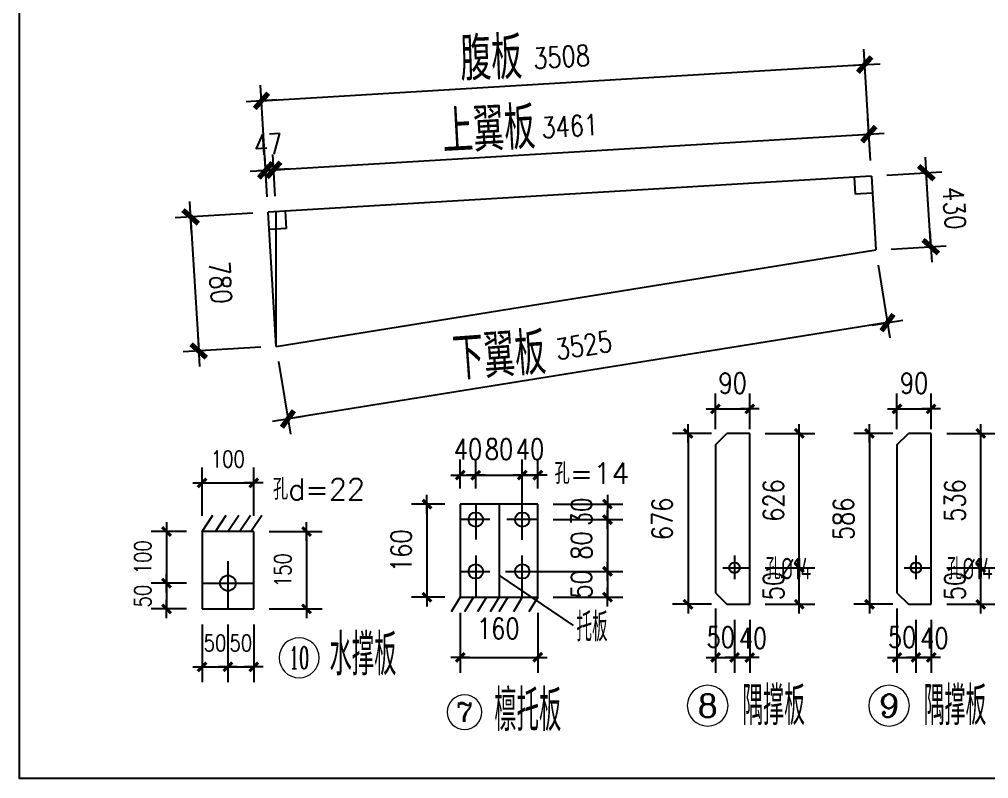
# Model space of a CAD drawing. Header units: millimetres. Extents: x 1471994 to 4527627, y -5186613 to -1927582.
# Drawn here: x 1510771 to 1516397, y -1985269 to -1980862 of the extents above; entities that cross this region are included whole.
import ezdxf
from ezdxf.enums import TextEntityAlignment as Align

# ---------------------------------------------------------------- set-up
doc = ezdxf.new("R2010")
doc.units = ezdxf.units.MM
doc.header["$LTSCALE"] = 1000
doc.header["$PDMODE"] = 34
doc.linetypes.add('CENTER', pattern=[50.8, 31.75, -6.35, 6.35, -6.35])
doc.layers.add('轴线层', color=1, linetype='CENTER', lineweight=15)
doc.layers.add('钢架', color=7, linetype='Continuous', lineweight=25)
doc.styles.add('COMPLEX', font='COMPLEX')
doc.styles.add('DIM_FONT', font='simplex.shx', dxfattribs={"width": 0.8, "bigfont": 'hztxt.shx'})
doc.styles.add('hz', font='gbenor.shx', dxfattribs={"width": 0.75, "height": 100, "bigfont": 'gbcbig.shx'})
doc.styles.get("Standard").update_dxf_attribs({"font": 'txt', "bigfont": 'gbcbig.shx'})
doc.styles.add('TSSD_Label', font='Tssdeng.shx', dxfattribs={"width": 0.7, "bigfont": 'hztxt.shx'})
doc.dimstyles.new('WGH(1)', dxfattribs={"dimscale": 1.2, "dimtxt": 100, "dimasz": 0.5, "dimexe": 75, "dimexo": 75, "dimgap": 75, "dimtad": 1, "dimdec": 0, "dimzin": 0, "dimdsep": 46, "dimtxsty": 'DIM_FONT', "dimblk1": '_DIMX', "dimblk2": '_DIMX', "dimsah": 1, "dimcen": 0.09, "dimclrd": 3, "dimclre": 3, "dimclrt": 7, "dimadec": 0, "dimazin": 0, "dimtfac": 1, "dimtdec": 0, "dimtix": 1, "dimtmove": 2, "dimatfit": 3, "dimldrblk": '_DIMX', "dimfxl": 1, "dimtolj": 1, "dimtzin": 0, "dimarcsym": 0})
doc.dimstyles.new('WGH(2)', dxfattribs={"dimscale": 1.2, "dimtxt": 100, "dimasz": 0.5, "dimexe": 75, "dimexo": 75, "dimgap": 75, "dimtad": 1, "dimdec": 0, "dimlfac": 0.5, "dimzin": 0, "dimdsep": 46, "dimtxsty": 'DIM_FONT', "dimblk1": '_DIMX', "dimblk2": '_DIMX', "dimsah": 1, "dimcen": 0.09, "dimclrd": 3, "dimclre": 3, "dimclrt": 7, "dimadec": 0, "dimazin": 0, "dimtfac": 1, "dimtdec": 0, "dimtix": 1, "dimtmove": 2, "dimatfit": 3, "dimldrblk": '_DIMX', "dimfxl": 1, "dimtolj": 1, "dimtzin": 0, "dimarcsym": 0})
doc.dimstyles.new('WGH(3)', dxfattribs={"dimscale": 1.2, "dimtxt": 100, "dimasz": 0.3, "dimexe": 75, "dimexo": 75, "dimgap": 75, "dimtad": 1, "dimdec": 0, "dimlfac": 0.333333, "dimzin": 0, "dimdsep": 46, "dimtxsty": 'DIM_FONT', "dimblk1": '_DIMX', "dimblk2": '_DIMX', "dimsah": 1, "dimcen": 0.09, "dimclrd": 3, "dimclre": 3, "dimclrt": 7, "dimazin": 0, "dimtfac": 1, "dimtdec": 0, "dimtix": 1, "dimtmove": 2, "dimatfit": 3, "dimldrblk": '_DIMX', "dimfxl": 1, "dimtolj": 1, "dimtzin": 0, "dimarcsym": 0})

# ---------------------------------------------------------------- blocks, each defined once
blk = doc.blocks.new('_DIMX')
blk.add_line((-150, 0), (150, 0))
at = {"const_width": 50}
blk.add_lwpolyline([(-70, -70), (70, 70)], dxfattribs=at)
blk = doc.blocks.new('*D946')
at = {"color": 3, "lineweight": -2}
for p, q in [((1512125.3, -1981987), (1511675.4, -1982014)), ((1511765.2, -1982009.2), (1511811.9, -1982786.5)), ((1512172, -1982765.5), (1511722.1, -1982792.5))]:
    blk.add_line(p, q, dxfattribs=at)
at = {"layer": 'Defpoints', "color": 0}
for p in [(1512215.2, -1981981.6), (1511811.9, -1982787.1), (1512261.9, -1982760.1)]:
    blk.add_point(p, dxfattribs=at)
at = {"color": 3, "lineweight": -2, "xscale": 0.6, "yscale": 0.6, "zscale": 0.6}
for p, rotation in [((1511765.2, -1982008.6), 93.43363036247884), ((1511811.9, -1982787.1), 273.4336303624788)]:
    blk.add_blockref('_DIMX', p, dxfattribs=dict(at, rotation=rotation))
at = {"color": 7, "insert": (1511938.3, -1982388.9), "char_height": 120, "attachment_point": 5, "rotation": 273.4336, "style": 'DIM_FONT'}
blk.add_mtext('\\A1;780', dxfattribs=at)
blk = doc.blocks.new('*D947')
at = {"color": 3, "lineweight": -2}
for p, q in [((1515806.3, -1981766.1), (1516125.3, -1981747)), ((1516061.2, -1982181), (1516035.5, -1981753)), ((1515832.1, -1982195.3), (1516151.1, -1982176.2))]:
    blk.add_line(p, q, dxfattribs=at)
at = {"layer": 'Defpoints', "color": 0}
for p in [(1515716.5, -1981771.5), (1516035.5, -1981752.4), (1515742.3, -1982200.7)]:
    blk.add_point(p, dxfattribs=at)
at = {"color": 3, "lineweight": -2, "xscale": 0.6, "yscale": 0.6, "zscale": 0.6}
for p, rotation in [((1516035.5, -1981752.4), 93.43363036240903), ((1516061.2, -1982181.6), 273.433630362409)]:
    blk.add_blockref('_DIMX', p, dxfattribs=dict(at, rotation=rotation))
at = {"color": 7, "insert": (1516198.1, -1981958), "char_height": 120, "attachment_point": 5, "rotation": 273.4336, "style": 'DIM_FONT'}
blk.add_mtext('\\A1;430', dxfattribs=at)
blk = doc.blocks.new('*D948')
at = {"color": 3, "lineweight": -2}
for p, q in [((1515756.5, -1982289.6), (1515824.3, -1982711.3)), ((1515809.4, -1982622.5), (1512330.2, -1983181.7)), ((1512276.1, -1982848.9), (1512343.9, -1983270.7))]:
    blk.add_line(p, q, dxfattribs=at)
at = {"layer": 'Defpoints', "color": 0}
for p in [(1515742.3, -1982200.7), (1512261.9, -1982760.1), (1512329.6, -1983181.8)]:
    blk.add_point(p, dxfattribs=at)
at = {"color": 3, "lineweight": -2, "xscale": 0.6, "yscale": 0.6, "zscale": 0.6}
for p, rotation in [((1515810, -1982622.4), 9.130886818461565), ((1512329.6, -1983181.8), 189.1308868184615)]:
    blk.add_blockref('_DIMX', p, dxfattribs=dict(at, rotation=rotation))
at = {"color": 7, "insert": (1514046, -1982754), "char_height": 120, "attachment_point": 5, "rotation": 9.1309, "style": 'DIM_FONT'}
blk.add_mtext('\\A1;3525', dxfattribs=at)
blk = doc.blocks.new('*D949')
at = {"color": 3, "lineweight": -2}
for p, q in [((1515711.1, -1981681.7), (1515672.3, -1981035.1)), ((1512177, -1981334.9), (1515677.1, -1981124.9)), ((1512209.8, -1981891.8), (1512171, -1981245.1))]:
    blk.add_line(p, q, dxfattribs=at)
at = {"layer": 'Defpoints', "color": 0}
for p in [(1515677.7, -1981124.9), (1515716.5, -1981771.5), (1512215.2, -1981981.6)]:
    blk.add_point(p, dxfattribs=at)
at = {"color": 3, "lineweight": -2, "xscale": 0.6, "yscale": 0.6, "zscale": 0.6}
for p, rotation in [((1515677.7, -1981124.9), 3.433630362443765), ((1512176.4, -1981335), 183.4336303624437)]:
    blk.add_blockref('_DIMX', p, dxfattribs=dict(at, rotation=rotation))
at = {"color": 7, "insert": (1513918, -1981080.2), "char_height": 120, "attachment_point": 5, "rotation": 3.4336, "style": 'DIM_FONT'}
blk.add_mtext('\\A1;3508', dxfattribs=at)
blk = doc.blocks.new('*D950')
at = {"color": 3, "lineweight": -2}
for p, q in [((1512209.8, -1981891.8), (1512195.2, -1981648.6)), ((1512256.5, -1981889), (1512241.9, -1981645.8)), ((1512200, -1981738.5), (1512199.4, -1981738.6)), ((1512200.6, -1981738.5), (1512247.3, -1981735.7)), ((1512247.9, -1981735.6), (1512248.5, -1981735.6))]:
    blk.add_line(p, q, dxfattribs=at)
at = {"layer": 'Defpoints', "color": 0}
for p in [(1512247.3, -1981735.7), (1512215.2, -1981981.6), (1512261.9, -1981978.8)]:
    blk.add_point(p, dxfattribs=at)
at = {"color": 3, "lineweight": -2, "xscale": 0.6, "yscale": 0.6, "zscale": 0.6}
for p, rotation in [((1512200.6, -1981738.5), 3.433630362791993), ((1512247.3, -1981735.7), 183.433630362792)]:
    blk.add_blockref('_DIMX', p, dxfattribs=dict(at, rotation=rotation))
at = {"color": 7, "insert": (1512214.9, -1981587.4), "char_height": 120, "attachment_point": 5, "rotation": 3.4336, "style": 'DIM_FONT'}
blk.add_mtext('\\A1;47', dxfattribs=at)
blk = doc.blocks.new('*D951')
at = {"color": 3, "lineweight": -2}
for p, q in [((1515711.1, -1981681.7), (1515696.5, -1981438.6)), ((1512247.9, -1981735.6), (1515701.3, -1981528.4)), ((1512256.5, -1981889), (1512241.9, -1981645.8))]:
    blk.add_line(p, q, dxfattribs=at)
at = {"layer": 'Defpoints', "color": 0}
for p in [(1515701.9, -1981528.4), (1515716.5, -1981771.5), (1512261.9, -1981978.8)]:
    blk.add_point(p, dxfattribs=at)
at = {"color": 3, "lineweight": -2, "xscale": 0.6, "yscale": 0.6, "zscale": 0.6}
for p, rotation in [((1515701.9, -1981528.4), 3.43363036299563), ((1512247.3, -1981735.7), 183.4336303629956)]:
    blk.add_blockref('_DIMX', p, dxfattribs=dict(at, rotation=rotation))
at = {"color": 7, "insert": (1513965.6, -1981482.3), "char_height": 120, "attachment_point": 5, "rotation": 3.4336, "style": 'DIM_FONT'}
blk.add_mtext('\\A1;3461', dxfattribs=at)
blk = doc.blocks.new('轴线标号')
at = {"lineweight": 13}
blk.add_circle((0, 0), 0.5, dxfattribs=at)
at = {"layer": '钢架', "lineweight": 13, "style": 'COMPLEX', "width": 1.041667}
blk.add_attdef('A', text='', height=0.56, dxfattribs=at).set_placement((-0.25, -0.28), (0.25, -0.28), align=Align.FIT)
blk = doc.blocks.new('*D952')
at = {"color": 3, "lineweight": -2}
for p, q in [((1515841.2, -1983265), (1515615.4, -1983265)), ((1515705.4, -1983265.3), (1515705.4, -1984257)), ((1515841.2, -1984257.3), (1515615.4, -1984257.3))]:
    blk.add_line(p, q, dxfattribs=at)
at = {"layer": 'Defpoints', "color": 0}
for p in [(1515931.2, -1983265), (1515705.4, -1984257.3), (1515931.2, -1984257.3)]:
    blk.add_point(p, dxfattribs=at)
at = {"color": 3, "lineweight": -2, "xscale": 0.36, "yscale": 0.36, "zscale": 0.36}
for p, rotation in [((1515705.4, -1983265), 90), ((1515705.4, -1984257.3), 270)]:
    blk.add_blockref('_DIMX', p, dxfattribs=dict(at, rotation=rotation))
at = {"color": 7, "insert": (1515555.4, -1983761.1), "char_height": 120, "attachment_point": 5, "rotation": 90, "style": 'DIM_FONT'}
blk.add_mtext('\\A1;586', dxfattribs=at)
blk = doc.blocks.new('*D955')
at = {"color": 3, "lineweight": -2}
for p, q in [((1515864.9, -1983241.3), (1515864.9, -1983033.1)), ((1516063.8, -1983241.3), (1516063.8, -1983033.1)), ((1515864.5, -1983123.1), (1515864.1, -1983123.1)), ((1515864.9, -1983123.1), (1516063.8, -1983123.1)), ((1516064.1, -1983123.1), (1516064.5, -1983123.1))]:
    blk.add_line(p, q, dxfattribs=at)
at = {"layer": 'Defpoints', "color": 0}
for p in [(1516063.8, -1983123.1), (1515864.9, -1983331.3), (1516063.8, -1983331.3)]:
    blk.add_point(p, dxfattribs=at)
at = {"color": 3, "lineweight": -2, "xscale": 0.36, "yscale": 0.36, "zscale": 0.36}
blk.add_blockref('_DIMX', (1515864.9, -1983123.1), dxfattribs=at)
at = {"color": 3, "lineweight": -2, "xscale": 0.36, "yscale": 0.36, "zscale": 0.36, "rotation": 180}
blk.add_blockref('_DIMX', (1516063.8, -1983123.1), dxfattribs=at)
at = {"color": 7, "insert": (1515964.3, -1982973.1), "char_height": 120, "attachment_point": 5, "style": 'DIM_FONT'}
blk.add_mtext('\\A1;90', dxfattribs=at)
blk = doc.blocks.new('*D956')
at = {"color": 3, "lineweight": -2}
for p, q in [((1515864.9, -1984281), (1515864.9, -1984655.8)), ((1515975.4, -1984347.3), (1515975.4, -1984655.8)), ((1515864.5, -1984565.8), (1515864.1, -1984565.8)), ((1515864.9, -1984565.8), (1515975.4, -1984565.8)), ((1515975.7, -1984565.8), (1515976.1, -1984565.8))]:
    blk.add_line(p, q, dxfattribs=at)
at = {"layer": 'Defpoints', "color": 0}
for p in [(1515864.9, -1984191), (1515975.4, -1984257.3), (1515975.4, -1984565.8)]:
    blk.add_point(p, dxfattribs=at)
at = {"color": 3, "lineweight": -2, "xscale": 0.36, "yscale": 0.36, "zscale": 0.36}
blk.add_blockref('_DIMX', (1515864.9, -1984565.8), dxfattribs=at)
at = {"color": 3, "lineweight": -2, "xscale": 0.36, "yscale": 0.36, "zscale": 0.36, "rotation": 180}
blk.add_blockref('_DIMX', (1515975.4, -1984565.8), dxfattribs=at)
at = {"color": 7, "insert": (1515894.9, -1984448.7), "char_height": 120, "attachment_point": 5, "style": 'DIM_FONT'}
blk.add_mtext('\\A1;50', dxfattribs=at)
blk = doc.blocks.new('*D953')
at = {"color": 3, "lineweight": -2}
for p, q in [((1515975.4, -1984347.3), (1515975.4, -1984655.8)), ((1516063.8, -1984347.3), (1516063.8, -1984655.8)), ((1515975, -1984565.8), (1515974.6, -1984565.8)), ((1515975.4, -1984565.8), (1516063.8, -1984565.8)), ((1516064.1, -1984565.8), (1516064.5, -1984565.8))]:
    blk.add_line(p, q, dxfattribs=at)
at = {"layer": 'Defpoints', "color": 0}
for p in [(1515975.4, -1984257.3), (1516063.8, -1984257.3), (1516063.8, -1984565.8)]:
    blk.add_point(p, dxfattribs=at)
at = {"color": 3, "lineweight": -2, "xscale": 0.36, "yscale": 0.36, "zscale": 0.36}
blk.add_blockref('_DIMX', (1515975.4, -1984565.8), dxfattribs=at)
at = {"color": 3, "lineweight": -2, "xscale": 0.36, "yscale": 0.36, "zscale": 0.36, "rotation": 180}
blk.add_blockref('_DIMX', (1516063.8, -1984565.8), dxfattribs=at)
at = {"color": 7, "insert": (1516082.2, -1984453.4), "char_height": 120, "attachment_point": 5, "style": 'DIM_FONT'}
blk.add_mtext('\\A1;40', dxfattribs=at)
blk = doc.blocks.new('*D957')
at = {"color": 3, "lineweight": -2}
for p, q in [((1516153.8, -1984045.1), (1516441.4, -1984045.1)), ((1516351.4, -1984044.8), (1516351.4, -1984044.4)), ((1516351.4, -1984257.3), (1516351.4, -1984045.1)), ((1516153.8, -1984257.3), (1516441.4, -1984257.3)), ((1516351.4, -1984257.7), (1516351.4, -1984258))]:
    blk.add_line(p, q, dxfattribs=at)
at = {"layer": 'Defpoints', "color": 0}
for p in [(1516063.8, -1984045.1), (1516351.4, -1984045.1), (1516063.8, -1984257.3)]:
    blk.add_point(p, dxfattribs=at)
at = {"color": 3, "lineweight": -2, "xscale": 0.36, "yscale": 0.36, "zscale": 0.36}
for p, rotation in [((1516351.4, -1984045.1), 270), ((1516351.4, -1984257.3), 90)]:
    blk.add_blockref('_DIMX', p, dxfattribs=dict(at, rotation=rotation))
at = {"color": 7, "insert": (1516201.4, -1984151.2), "char_height": 120, "attachment_point": 5, "rotation": 90, "style": 'DIM_FONT'}
blk.add_mtext('\\A1;50', dxfattribs=at)
blk = doc.blocks.new('*D958')
at = {"color": 3, "lineweight": -2}
for p, q in [((1516153.8, -1983265), (1516441.4, -1983265)), ((1516351.4, -1984044.8), (1516351.4, -1983265.3)), ((1516153.8, -1984045.1), (1516441.4, -1984045.1))]:
    blk.add_line(p, q, dxfattribs=at)
at = {"layer": 'Defpoints', "color": 0}
for p in [(1516063.8, -1983265), (1516351.4, -1983265), (1516063.8, -1984045.1)]:
    blk.add_point(p, dxfattribs=at)
at = {"color": 3, "lineweight": -2, "xscale": 0.36, "yscale": 0.36, "zscale": 0.36}
for p, rotation in [((1516351.4, -1983265), 90), ((1516351.4, -1984045.1), 270)]:
    blk.add_blockref('_DIMX', p, dxfattribs=dict(at, rotation=rotation))
at = {"color": 7, "insert": (1516201.4, -1983655.1), "char_height": 120, "attachment_point": 5, "rotation": 90, "style": 'DIM_FONT'}
blk.add_mtext('\\A1;536', dxfattribs=at)
blk = doc.blocks.new('*D959')
at = {"color": 3, "lineweight": -2}
for p, q in [((1513240.3, -1983676), (1513047.1, -1983676)), ((1513137.1, -1983676.4), (1513137.1, -1984215.6)), ((1513240.3, -1984216), (1513047.1, -1984216))]:
    blk.add_line(p, q, dxfattribs=at)
at = {"layer": 'Defpoints', "color": 0}
for p in [(1513330.3, -1983676), (1513137.1, -1984216), (1513330.3, -1984216)]:
    blk.add_point(p, dxfattribs=at)
at = {"color": 3, "lineweight": -2, "xscale": 0.36, "yscale": 0.36, "zscale": 0.36}
for p, rotation in [((1513137.1, -1983676), 90), ((1513137.1, -1984216), 270)]:
    blk.add_blockref('_DIMX', p, dxfattribs=dict(at, rotation=rotation))
at = {"color": 7, "insert": (1512987.1, -1983946), "char_height": 120, "attachment_point": 5, "rotation": 90, "style": 'DIM_FONT'}
blk.add_mtext('\\A1;160', dxfattribs=at)
blk = doc.blocks.new('*D960')
at = {"color": 3, "lineweight": -2}
for p, q in [((1513870.3, -1983676), (1514274.8, -1983676)), ((1514184.8, -1983675.6), (1514184.8, -1983675.3)), ((1514184.8, -1983676), (1514184.8, -1983766)), ((1513870.3, -1983766), (1514274.8, -1983766)), ((1514184.8, -1983766.4), (1514184.8, -1983766.7))]:
    blk.add_line(p, q, dxfattribs=at)
at = {"layer": 'Defpoints', "color": 0}
for p in [(1513780.3, -1983676), (1513780.3, -1983766), (1514184.8, -1983766)]:
    blk.add_point(p, dxfattribs=at)
at = {"color": 3, "lineweight": -2, "xscale": 0.36, "yscale": 0.36, "zscale": 0.36}
for p, rotation in [((1514184.8, -1983676), 270), ((1514184.8, -1983766), 90)]:
    blk.add_blockref('_DIMX', p, dxfattribs=dict(at, rotation=rotation))
at = {"color": 7, "insert": (1514034.8, -1983721), "char_height": 120, "attachment_point": 5, "rotation": 90, "style": 'DIM_FONT'}
blk.add_mtext('\\A1;30', dxfattribs=at)
blk = doc.blocks.new('*D961')
at = {"color": 3, "lineweight": -2}
for p, q in [((1513870.3, -1983766), (1514274.8, -1983766)), ((1514184.8, -1983765.6), (1514184.8, -1983765.3)), ((1514184.8, -1983766), (1514184.8, -1984066)), ((1513592.1, -1984066), (1514274.8, -1984066)), ((1514184.8, -1984066.4), (1514184.8, -1984066.7))]:
    blk.add_line(p, q, dxfattribs=at)
at = {"layer": 'Defpoints', "color": 0}
for p in [(1513780.3, -1983766), (1513502.1, -1984066), (1514184.8, -1984066)]:
    blk.add_point(p, dxfattribs=at)
at = {"color": 3, "lineweight": -2, "xscale": 0.36, "yscale": 0.36, "zscale": 0.36}
for p, rotation in [((1514184.8, -1983766), 270), ((1514184.8, -1984066), 90)]:
    blk.add_blockref('_DIMX', p, dxfattribs=dict(at, rotation=rotation))
at = {"color": 7, "insert": (1514034.8, -1983916), "char_height": 120, "attachment_point": 5, "rotation": 90, "style": 'DIM_FONT'}
blk.add_mtext('\\A1;80', dxfattribs=at)
blk = doc.blocks.new('*D962')
at = {"color": 3, "lineweight": -2}
for p, q in [((1513592.1, -1984066), (1514274.8, -1984066)), ((1514184.8, -1984065.6), (1514184.8, -1984065.3)), ((1514184.8, -1984066), (1514184.8, -1984216)), ((1513870.3, -1984216), (1514274.8, -1984216)), ((1514184.8, -1984216.4), (1514184.8, -1984216.7))]:
    blk.add_line(p, q, dxfattribs=at)
at = {"layer": 'Defpoints', "color": 0}
for p in [(1513502.1, -1984066), (1513780.3, -1984216), (1514184.8, -1984216)]:
    blk.add_point(p, dxfattribs=at)
at = {"color": 3, "lineweight": -2, "xscale": 0.36, "yscale": 0.36, "zscale": 0.36}
for p, rotation in [((1514184.8, -1984066), 270), ((1514184.8, -1984216), 90)]:
    blk.add_blockref('_DIMX', p, dxfattribs=dict(at, rotation=rotation))
at = {"color": 7, "insert": (1514034.8, -1984141), "char_height": 120, "attachment_point": 5, "rotation": 90, "style": 'DIM_FONT'}
blk.add_mtext('\\A1;50', dxfattribs=at)
blk = doc.blocks.new('*D963')
at = {"color": 3, "lineweight": -2}
for p, q in [((1513330.3, -1983586), (1513330.3, -1983417.6)), ((1513420.3, -1983586), (1513420.3, -1983417.6)), ((1513329.9, -1983507.6), (1513329.6, -1983507.6)), ((1513330.3, -1983507.6), (1513420.3, -1983507.6)), ((1513420.7, -1983507.6), (1513421, -1983507.6))]:
    blk.add_line(p, q, dxfattribs=at)
at = {"layer": 'Defpoints', "color": 0}
for p in [(1513420.3, -1983507.6), (1513330.3, -1983676), (1513420.3, -1983676)]:
    blk.add_point(p, dxfattribs=at)
at = {"color": 3, "lineweight": -2, "xscale": 0.36, "yscale": 0.36, "zscale": 0.36}
blk.add_blockref('_DIMX', (1513330.3, -1983507.6), dxfattribs=at)
at = {"color": 3, "lineweight": -2, "xscale": 0.36, "yscale": 0.36, "zscale": 0.36, "rotation": 180}
blk.add_blockref('_DIMX', (1513420.3, -1983507.6), dxfattribs=at)
at = {"color": 7, "insert": (1513375.3, -1983357.6), "char_height": 120, "attachment_point": 5, "style": 'DIM_FONT'}
blk.add_mtext('\\A1;40', dxfattribs=at)
blk = doc.blocks.new('*D964')
at = {"color": 3, "lineweight": -2}
for p, q in [((1513420.3, -1983586), (1513420.3, -1983417.6)), ((1513690.3, -1983884), (1513690.3, -1983417.6)), ((1513419.9, -1983507.6), (1513419.6, -1983507.6)), ((1513420.3, -1983507.6), (1513690.3, -1983507.6)), ((1513690.7, -1983507.6), (1513691, -1983507.6))]:
    blk.add_line(p, q, dxfattribs=at)
at = {"layer": 'Defpoints', "color": 0}
for p in [(1513690.3, -1983507.6), (1513420.3, -1983676), (1513690.3, -1983974)]:
    blk.add_point(p, dxfattribs=at)
at = {"color": 3, "lineweight": -2, "xscale": 0.36, "yscale": 0.36, "zscale": 0.36}
blk.add_blockref('_DIMX', (1513420.3, -1983507.6), dxfattribs=at)
at = {"color": 3, "lineweight": -2, "xscale": 0.36, "yscale": 0.36, "zscale": 0.36, "rotation": 180}
blk.add_blockref('_DIMX', (1513690.3, -1983507.6), dxfattribs=at)
at = {"color": 7, "insert": (1513555.3, -1983357.6), "char_height": 120, "attachment_point": 5, "style": 'DIM_FONT'}
blk.add_mtext('\\A1;80', dxfattribs=at)
blk = doc.blocks.new('*D965')
at = {"color": 3, "lineweight": -2}
for p, q in [((1513690.3, -1983884), (1513690.3, -1983417.6)), ((1513780.3, -1983586), (1513780.3, -1983417.6)), ((1513689.9, -1983507.6), (1513689.6, -1983507.6)), ((1513690.3, -1983507.6), (1513780.3, -1983507.6)), ((1513780.7, -1983507.6), (1513781, -1983507.6))]:
    blk.add_line(p, q, dxfattribs=at)
at = {"layer": 'Defpoints', "color": 0}
for p in [(1513780.3, -1983507.6), (1513780.3, -1983676), (1513690.3, -1983974)]:
    blk.add_point(p, dxfattribs=at)
at = {"color": 3, "lineweight": -2, "xscale": 0.36, "yscale": 0.36, "zscale": 0.36}
blk.add_blockref('_DIMX', (1513690.3, -1983507.6), dxfattribs=at)
at = {"color": 3, "lineweight": -2, "xscale": 0.36, "yscale": 0.36, "zscale": 0.36, "rotation": 180}
blk.add_blockref('_DIMX', (1513780.3, -1983507.6), dxfattribs=at)
at = {"color": 7, "insert": (1513735.3, -1983357.6), "char_height": 120, "attachment_point": 5, "style": 'DIM_FONT'}
blk.add_mtext('\\A1;40', dxfattribs=at)
blk = doc.blocks.new('*D954')
at = {"color": 3, "lineweight": -2}
for p, q in [((1513330.3, -1984306), (1513330.3, -1984655.1)), ((1513780.3, -1984306), (1513780.3, -1984655.1)), ((1513330.7, -1984565.1), (1513779.9, -1984565.1))]:
    blk.add_line(p, q, dxfattribs=at)
at = {"layer": 'Defpoints', "color": 0}
for p in [(1513330.3, -1984216), (1513780.3, -1984216), (1513780.3, -1984565.1)]:
    blk.add_point(p, dxfattribs=at)
at = {"color": 3, "lineweight": -2, "xscale": 0.36, "yscale": 0.36, "zscale": 0.36, "rotation": 180}
blk.add_blockref('_DIMX', (1513330.3, -1984565.1), dxfattribs=at)
at = {"color": 3, "lineweight": -2, "xscale": 0.36, "yscale": 0.36, "zscale": 0.36}
blk.add_blockref('_DIMX', (1513780.3, -1984565.1), dxfattribs=at)
at = {"color": 7, "insert": (1513550.7, -1984398.1), "char_height": 120, "attachment_point": 5, "style": 'DIM_FONT'}
blk.add_mtext('\\A1;160', dxfattribs=at)
blk = doc.blocks.new('*D967')
at = {"color": 3, "lineweight": -2}
for p, q in [((1514788.1, -1983265), (1514562.3, -1983265)), ((1514652.3, -1983265.3), (1514652.3, -1984257)), ((1514788.1, -1984257.3), (1514562.3, -1984257.3))]:
    blk.add_line(p, q, dxfattribs=at)
at = {"layer": 'Defpoints', "color": 0}
for p in [(1514878.1, -1983265), (1514652.3, -1984257.3), (1514878.1, -1984257.3)]:
    blk.add_point(p, dxfattribs=at)
at = {"color": 3, "lineweight": -2, "xscale": 0.36, "yscale": 0.36, "zscale": 0.36}
for p, rotation in [((1514652.3, -1983265), 90), ((1514652.3, -1984257.3), 270)]:
    blk.add_blockref('_DIMX', p, dxfattribs=dict(at, rotation=rotation))
at = {"color": 7, "insert": (1514502.3, -1983761.1), "char_height": 120, "attachment_point": 5, "rotation": 90, "style": 'DIM_FONT'}
blk.add_mtext('\\A1;676', dxfattribs=at)
blk = doc.blocks.new('*D969')
at = {"color": 3, "lineweight": -2}
for p, q in [((1514811.8, -1983241.3), (1514811.8, -1983033.1)), ((1515010.7, -1983241.3), (1515010.7, -1983033.1)), ((1514811.5, -1983123.1), (1514811.1, -1983123.1)), ((1514811.8, -1983123.1), (1515010.7, -1983123.1)), ((1515011.1, -1983123.1), (1515011.4, -1983123.1))]:
    blk.add_line(p, q, dxfattribs=at)
at = {"layer": 'Defpoints', "color": 0}
for p in [(1515010.7, -1983123.1), (1514811.8, -1983331.3), (1515010.7, -1983331.3)]:
    blk.add_point(p, dxfattribs=at)
at = {"color": 3, "lineweight": -2, "xscale": 0.36, "yscale": 0.36, "zscale": 0.36}
blk.add_blockref('_DIMX', (1514811.8, -1983123.1), dxfattribs=at)
at = {"color": 3, "lineweight": -2, "xscale": 0.36, "yscale": 0.36, "zscale": 0.36, "rotation": 180}
blk.add_blockref('_DIMX', (1515010.7, -1983123.1), dxfattribs=at)
at = {"color": 7, "insert": (1514911.3, -1982973.1), "char_height": 120, "attachment_point": 5, "style": 'DIM_FONT'}
blk.add_mtext('\\A1;90', dxfattribs=at)
blk = doc.blocks.new('*D970')
at = {"color": 3, "lineweight": -2}
for p, q in [((1514811.8, -1984281), (1514811.8, -1984655.8)), ((1514922.3, -1984347.3), (1514922.3, -1984655.8)), ((1514811.5, -1984565.8), (1514811.1, -1984565.8)), ((1514811.8, -1984565.8), (1514922.3, -1984565.8)), ((1514922.7, -1984565.8), (1514923, -1984565.8))]:
    blk.add_line(p, q, dxfattribs=at)
at = {"layer": 'Defpoints', "color": 0}
for p in [(1514811.8, -1984191), (1514922.3, -1984257.3), (1514922.3, -1984565.8)]:
    blk.add_point(p, dxfattribs=at)
at = {"color": 3, "lineweight": -2, "xscale": 0.36, "yscale": 0.36, "zscale": 0.36}
blk.add_blockref('_DIMX', (1514811.8, -1984565.8), dxfattribs=at)
at = {"color": 3, "lineweight": -2, "xscale": 0.36, "yscale": 0.36, "zscale": 0.36, "rotation": 180}
blk.add_blockref('_DIMX', (1514922.3, -1984565.8), dxfattribs=at)
at = {"color": 7, "insert": (1514841.9, -1984448.7), "char_height": 120, "attachment_point": 5, "style": 'DIM_FONT'}
blk.add_mtext('\\A1;50', dxfattribs=at)
blk = doc.blocks.new('*D968')
at = {"color": 3, "lineweight": -2}
for p, q in [((1514922.3, -1984347.3), (1514922.3, -1984655.8)), ((1515010.7, -1984347.3), (1515010.7, -1984655.8)), ((1514922, -1984565.8), (1514921.6, -1984565.8)), ((1514922.3, -1984565.8), (1515010.7, -1984565.8)), ((1515011.1, -1984565.8), (1515011.4, -1984565.8))]:
    blk.add_line(p, q, dxfattribs=at)
at = {"layer": 'Defpoints', "color": 0}
for p in [(1514922.3, -1984257.3), (1515010.7, -1984257.3), (1515010.7, -1984565.8)]:
    blk.add_point(p, dxfattribs=at)
at = {"color": 3, "lineweight": -2, "xscale": 0.36, "yscale": 0.36, "zscale": 0.36}
blk.add_blockref('_DIMX', (1514922.3, -1984565.8), dxfattribs=at)
at = {"color": 3, "lineweight": -2, "xscale": 0.36, "yscale": 0.36, "zscale": 0.36, "rotation": 180}
blk.add_blockref('_DIMX', (1515010.7, -1984565.8), dxfattribs=at)
at = {"color": 7, "insert": (1515029.1, -1984453.4), "char_height": 120, "attachment_point": 5, "style": 'DIM_FONT'}
blk.add_mtext('\\A1;40', dxfattribs=at)
blk = doc.blocks.new('*D971')
at = {"color": 3, "lineweight": -2}
for p, q in [((1515100.7, -1984045.1), (1515388.4, -1984045.1)), ((1515298.4, -1984044.8), (1515298.4, -1984044.4)), ((1515298.4, -1984257.3), (1515298.4, -1984045.1)), ((1515100.7, -1984257.3), (1515388.4, -1984257.3)), ((1515298.4, -1984257.7), (1515298.4, -1984258))]:
    blk.add_line(p, q, dxfattribs=at)
at = {"layer": 'Defpoints', "color": 0}
for p in [(1515010.7, -1984045.1), (1515298.4, -1984045.1), (1515010.7, -1984257.3)]:
    blk.add_point(p, dxfattribs=at)
at = {"color": 3, "lineweight": -2, "xscale": 0.36, "yscale": 0.36, "zscale": 0.36}
for p, rotation in [((1515298.4, -1984045.1), 270), ((1515298.4, -1984257.3), 90)]:
    blk.add_blockref('_DIMX', p, dxfattribs=dict(at, rotation=rotation))
at = {"color": 7, "insert": (1515148.4, -1984151.2), "char_height": 120, "attachment_point": 5, "rotation": 90, "style": 'DIM_FONT'}
blk.add_mtext('\\A1;50', dxfattribs=at)
blk = doc.blocks.new('*D972')
at = {"color": 3, "lineweight": -2}
for p, q in [((1515100.7, -1983265), (1515388.4, -1983265)), ((1515298.4, -1984044.8), (1515298.4, -1983265.3)), ((1515100.7, -1984045.1), (1515388.4, -1984045.1))]:
    blk.add_line(p, q, dxfattribs=at)
at = {"layer": 'Defpoints', "color": 0}
for p in [(1515010.7, -1983265), (1515298.4, -1983265), (1515010.7, -1984045.1)]:
    blk.add_point(p, dxfattribs=at)
at = {"color": 3, "lineweight": -2, "xscale": 0.36, "yscale": 0.36, "zscale": 0.36}
for p, rotation in [((1515298.4, -1983265), 90), ((1515298.4, -1984045.1), 270)]:
    blk.add_blockref('_DIMX', p, dxfattribs=dict(at, rotation=rotation))
at = {"color": 7, "insert": (1515148.4, -1983655.1), "char_height": 120, "attachment_point": 5, "rotation": 90, "style": 'DIM_FONT'}
blk.add_mtext('\\A1;626', dxfattribs=at)
blk = doc.blocks.new('*D987')
at = {"color": 3, "lineweight": -2}
for p, q in [((1511741.6, -1983834.5), (1511535.3, -1983834.5)), ((1511625.3, -1983834.1), (1511625.3, -1983833.8)), ((1511625.3, -1983834.5), (1511625.3, -1984134.5)), ((1511741.6, -1984134.5), (1511535.3, -1984134.5)), ((1511625.3, -1984134.8), (1511625.3, -1984135.2))]:
    blk.add_line(p, q, dxfattribs=at)
at = {"layer": 'Defpoints', "color": 0}
for p in [(1511831.6, -1983834.5), (1511625.3, -1984134.5), (1511831.6, -1984134.5)]:
    blk.add_point(p, dxfattribs=at)
at = {"color": 3, "lineweight": -2, "xscale": 0.36, "yscale": 0.36, "zscale": 0.36}
for p, rotation in [((1511625.3, -1983834.5), 270), ((1511625.3, -1984134.5), 90)]:
    blk.add_blockref('_DIMX', p, dxfattribs=dict(at, rotation=rotation))
at = {"color": 7, "insert": (1511487.3, -1983984.5), "char_height": 96, "attachment_point": 5, "rotation": 90, "style": 'DIM_FONT'}
blk.add_mtext('\\A1;100', dxfattribs=at)
blk = doc.blocks.new('*D988')
at = {"color": 3, "lineweight": -2}
for p, q in [((1511741.6, -1984134.5), (1511535.3, -1984134.5)), ((1511625.3, -1984134.1), (1511625.3, -1984133.8)), ((1511625.3, -1984134.5), (1511625.3, -1984284.5)), ((1511741.6, -1984284.5), (1511535.3, -1984284.5)), ((1511625.3, -1984284.8), (1511625.3, -1984285.2))]:
    blk.add_line(p, q, dxfattribs=at)
at = {"layer": 'Defpoints', "color": 0}
for p in [(1511831.6, -1984134.5), (1511625.3, -1984284.5), (1511831.6, -1984284.5)]:
    blk.add_point(p, dxfattribs=at)
at = {"color": 3, "lineweight": -2, "xscale": 0.36, "yscale": 0.36, "zscale": 0.36}
for p, rotation in [((1511625.3, -1984134.5), 270), ((1511625.3, -1984284.5), 90)]:
    blk.add_blockref('_DIMX', p, dxfattribs=dict(at, rotation=rotation))
at = {"color": 7, "insert": (1511487.3, -1984209.5), "char_height": 96, "attachment_point": 5, "rotation": 90, "style": 'DIM_FONT'}
blk.add_mtext('\\A1;50', dxfattribs=at)
blk = doc.blocks.new('*D989')
at = {"color": 3, "lineweight": -2}
for p, q in [((1512221.6, -1983834.5), (1512528.2, -1983834.5)), ((1512438.2, -1983834.8), (1512438.2, -1984284.1)), ((1512221.6, -1984284.5), (1512528.2, -1984284.5))]:
    blk.add_line(p, q, dxfattribs=at)
at = {"layer": 'Defpoints', "color": 0}
for p in [(1512131.6, -1983834.5), (1512131.6, -1984284.5), (1512438.2, -1984284.5)]:
    blk.add_point(p, dxfattribs=at)
at = {"color": 3, "lineweight": -2, "xscale": 0.36, "yscale": 0.36, "zscale": 0.36}
for p, rotation in [((1512438.2, -1983834.5), 90), ((1512438.2, -1984284.5), 270)]:
    blk.add_blockref('_DIMX', p, dxfattribs=dict(at, rotation=rotation))
at = {"color": 7, "insert": (1512300.2, -1984059.5), "char_height": 96, "attachment_point": 5, "rotation": 90, "style": 'DIM_FONT'}
blk.add_mtext('\\A1;150', dxfattribs=at)
blk = doc.blocks.new('*D990')
at = {"color": 3, "lineweight": -2}
for p, q in [((1511831.6, -1983744.5), (1511831.6, -1983462.4)), ((1512131.6, -1983744.5), (1512131.6, -1983462.4)), ((1511831.3, -1983552.4), (1511830.9, -1983552.4)), ((1511831.6, -1983552.4), (1512131.6, -1983552.4)), ((1512132, -1983552.4), (1512132.3, -1983552.4))]:
    blk.add_line(p, q, dxfattribs=at)
at = {"layer": 'Defpoints', "color": 0}
for p in [(1512131.6, -1983552.4), (1511831.6, -1983834.5), (1512131.6, -1983834.5)]:
    blk.add_point(p, dxfattribs=at)
at = {"color": 3, "lineweight": -2, "xscale": 0.36, "yscale": 0.36, "zscale": 0.36}
blk.add_blockref('_DIMX', (1511831.6, -1983552.4), dxfattribs=at)
at = {"color": 3, "lineweight": -2, "xscale": 0.36, "yscale": 0.36, "zscale": 0.36, "rotation": 180}
blk.add_blockref('_DIMX', (1512131.6, -1983552.4), dxfattribs=at)
at = {"color": 7, "insert": (1511981.6, -1983414.4), "char_height": 96, "attachment_point": 5, "style": 'DIM_FONT'}
blk.add_mtext('\\A1;100', dxfattribs=at)
blk = doc.blocks.new('*D991')
at = {"color": 3, "lineweight": -2}
for p, q in [((1511831.6, -1984374.5), (1511831.6, -1984710.1)), ((1511981.6, -1984374.5), (1511981.6, -1984710.1)), ((1511831.3, -1984620.1), (1511830.9, -1984620.1)), ((1511831.6, -1984620.1), (1511981.6, -1984620.1)), ((1511982, -1984620.1), (1511982.3, -1984620.1))]:
    blk.add_line(p, q, dxfattribs=at)
at = {"layer": 'Defpoints', "color": 0}
for p in [(1511831.6, -1984284.5), (1511981.6, -1984284.5), (1511981.6, -1984620.1)]:
    blk.add_point(p, dxfattribs=at)
at = {"color": 3, "lineweight": -2, "xscale": 0.36, "yscale": 0.36, "zscale": 0.36}
blk.add_blockref('_DIMX', (1511831.6, -1984620.1), dxfattribs=at)
at = {"color": 3, "lineweight": -2, "xscale": 0.36, "yscale": 0.36, "zscale": 0.36, "rotation": 180}
blk.add_blockref('_DIMX', (1511981.6, -1984620.1), dxfattribs=at)
at = {"color": 7, "insert": (1511906.6, -1984482.1), "char_height": 96, "attachment_point": 5, "style": 'DIM_FONT'}
blk.add_mtext('\\A1;50', dxfattribs=at)
blk = doc.blocks.new('*D992')
at = {"color": 3, "lineweight": -2}
for p, q in [((1511981.6, -1984374.5), (1511981.6, -1984710.1)), ((1512131.6, -1984374.5), (1512131.6, -1984710.1)), ((1511981.3, -1984620.1), (1511980.9, -1984620.1)), ((1511981.6, -1984620.1), (1512131.6, -1984620.1)), ((1512132, -1984620.1), (1512132.3, -1984620.1))]:
    blk.add_line(p, q, dxfattribs=at)
at = {"layer": 'Defpoints', "color": 0}
for p in [(1511981.6, -1984284.5), (1512131.6, -1984284.5), (1512131.6, -1984620.1)]:
    blk.add_point(p, dxfattribs=at)
at = {"color": 3, "lineweight": -2, "xscale": 0.36, "yscale": 0.36, "zscale": 0.36}
blk.add_blockref('_DIMX', (1511981.6, -1984620.1), dxfattribs=at)
at = {"color": 3, "lineweight": -2, "xscale": 0.36, "yscale": 0.36, "zscale": 0.36, "rotation": 180}
blk.add_blockref('_DIMX', (1512131.6, -1984620.1), dxfattribs=at)
at = {"color": 7, "insert": (1512056.6, -1984482.1), "char_height": 96, "attachment_point": 5, "style": 'DIM_FONT'}
blk.add_mtext('\\A1;50', dxfattribs=at)

msp = doc.modelspace()

# ---------------------------------------------------------------- linework, layer by layer
for p, q in [((1515716.5, -1981771.5), (1512215.2, -1981981.6)), ((1515722.5, -1981871.3), (1515622.7, -1981877.3)), ((1512261.9, -1982760.1), (1512215.2, -1981981.6)), ((1512261.9, -1982760.1), (1512261.9, -1981978.8)), ((1512321, -1982075.4), (1512315, -1981975.6)), ((1512321, -1982075.4), (1512221.1, -1982081.4)), ((1512261.9, -1982760.1), (1515742.3, -1982200.7)), ((1513330.3, -1983676), (1513330.3, -1984216)), ((1513780.3, -1983676), (1513330.3, -1983676)), ((1513420.3, -1983676), (1513420.3, -1983880.3)), ((1513555.3, -1983676), (1513555.3, -1984216)), ((1513690.3, -1983880.3), (1513690.3, -1983676)), ((1513780.3, -1984216), (1513780.3, -1983676)), ((1511831.6, -1983834.5), (1511894.7, -1983740.7)), ((1511908.6, -1983834.5), (1511971.7, -1983740.7)), ((1511981.6, -1983834.5), (1512044.7, -1983740.7)), ((1512049.7, -1983834.5), (1512112.8, -1983740.7)), ((1512114.4, -1983834.5), (1512177.5, -1983740.7)), ((1513502.1, -1983766), (1513330.3, -1983766)), ((1513780.3, -1983766), (1513600.1, -1983766)), ((1511831.6, -1983834.5), (1511831.6, -1984284.5)), ((1512131.6, -1983834.5), (1511831.6, -1983834.5)), ((1512131.6, -1984284.5), (1512131.6, -1983834.5)), ((1513420.3, -1983974), (1513420.3, -1984216)), ((1513690.3, -1984216), (1513690.3, -1983974)), ((1511981.6, -1984006.5), (1511981.6, -1984284.5)), ((1513330.3, -1984066), (1513502.1, -1984066)), ((1513988.4, -1984379.9), (1513555.3, -1984088.2)), ((1513600.1, -1984066), (1513780.3, -1984066)), ((1511831.6, -1984134.5), (1512131.6, -1984134.5)), ((1513330.3, -1984216), (1513278.3, -1984300.8)), ((1513330.3, -1984216), (1513780.3, -1984216)), ((1513407.6, -1984216), (1513355.5, -1984300.8)), ((1513482.9, -1984216), (1513430.9, -1984300.8)), ((1513555.3, -1984216), (1513503.3, -1984300.8)), ((1513606.3, -1984216), (1513554.2, -1984300.8)), ((1513690.3, -1984216), (1513638.3, -1984300.8)), ((1513780.3, -1984216), (1513728.3, -1984300.8)), ((1511831.6, -1984284.5), (1512131.6, -1984284.5))]:
    msp.add_line(p, q)
at = {"color": 2}
for p, q in [((1515616.7, -1981777.5), (1515622.7, -1981877.3)), ((1515716.5, -1981771.5), (1515742.3, -1982200.7))]:
    msp.add_line(p, q, dxfattribs=at)
at = {"color": 0}
for p, q in [((1514811.8, -1983331.3), (1514878.1, -1983265)), ((1515010.7, -1983265), (1514878.1, -1983265)), ((1515010.7, -1984257.3), (1515010.7, -1983265)), ((1515864.9, -1983331.3), (1515931.2, -1983265)), ((1516063.8, -1983265), (1515931.2, -1983265)), ((1516063.8, -1984257.3), (1516063.8, -1983265)), ((1514811.8, -1983331.3), (1514811.8, -1984191)), ((1515864.9, -1983331.3), (1515864.9, -1984191)), ((1514922.3, -1983973.9), (1514922.3, -1984111.9)), ((1515975.4, -1983973.9), (1515975.4, -1984111.9)), ((1514853.4, -1984045.1), (1515010.7, -1984045.1)), ((1515906.5, -1984045.1), (1516063.8, -1984045.1)), ((1514811.8, -1984191), (1514878.1, -1984257.3)), ((1515864.9, -1984191), (1515931.2, -1984257.3)), ((1514878.1, -1984257.3), (1515010.7, -1984257.3)), ((1515931.2, -1984257.3), (1516063.8, -1984257.3))]:
    msp.add_line(p, q, dxfattribs=at)
msp.add_lwpolyline([(1510771.1, -1977613.9), (1520289.4, -1977613.9), (1520289.4, -1985269), (1510771.1, -1985269)], close=True)
for centre, radius in [((1513420.3, -1983766), 42), ((1513690.3, -1983766), 42), ((1513420.3, -1984066), 42), ((1513690.3, -1984066), 42), ((1511981.6, -1984134.5), 45)]:
    msp.add_circle(centre, radius)
for centre in [(1514922.3, -1984045.1), (1515975.4, -1984045.1)]:
    msp.add_circle(centre, 30.9, dxfattribs=at)

# ---------------------------------------------------------------- block references
ref = msp.add_blockref('轴线标号', (1512394.9, -1984567.8), dxfattribs=dict(xscale=-232.0951669606147, yscale=232.0951669606147, zscale=232.0951669606781))
ref.add_attrib('A', '10', dxfattribs={"layer": '钢架', "lineweight": 13, "height": 129.97, "style": 'COMPLEX', "width": 0.646552}).set_placement((1512336.9, -1984632.8), (1512452.9, -1984632.8), align=Align.FIT)
ref = msp.add_blockref('轴线标号', (1514766.3, -1984845.6), dxfattribs=dict(xscale=-236.1316046467982, yscale=236.1316046468564, zscale=236.1316046469508))
ref.add_attrib('A', '8', dxfattribs={"layer": '钢架', "lineweight": 13, "height": 132.2, "style": 'COMPLEX', "width": 1.339286}).set_placement((1514707.2, -1984911.7), (1514825.3, -1984911.7), align=Align.FIT)
ref = msp.add_blockref('轴线标号', (1515819.3, -1984845.6), dxfattribs=dict(xscale=-236.1316046467982, yscale=236.1316046468564, zscale=236.1316046469508))
ref.add_attrib('A', '9', dxfattribs={"layer": '钢架', "lineweight": 13, "height": 132.2, "style": 'COMPLEX', "width": 1.339286}).set_placement((1515760.3, -1984911.7), (1515878.4, -1984911.7), align=Align.FIT)
ref = msp.add_blockref('轴线标号', (1513354.9, -1984883.3), dxfattribs=dict(xscale=-201.8218843135983, yscale=201.8218843135983, zscale=201.8218843136332))
ref.add_attrib('A', '7', dxfattribs={"layer": '钢架', "lineweight": 13, "height": 113, "style": 'COMPLEX', "width": 1.339286}).set_placement((1513304.5, -1984939.8), (1513405.4, -1984939.8), align=Align.FIT)

# ---------------------------------------------------------------- texts
at = {"color": 0, "style": 'TSSD_Label', "width": 0.7}
for p in [(1515367.9, -1984150.2), (1516420.9, -1984150.2)]:
    msp.add_text('孔%%C14', height=125.07, dxfattribs=at).set_placement(p, align=Align.BOTTOM_RIGHT)
at = {"insert": (1512571.3, -1984429.5), "char_height": 240, "width": 983.576, "attachment_point": 1, "style": 'hz'}
msp.add_mtext('水撑板', dxfattribs=at)
at = {"layer": '轴线层', "color": 0, "linetype": 'ByBlock', "char_height": 250, "attachment_point": 1}
for s, insert, rotation in [('腹板', (1513325.3, -1980968.8), 1.9286), ('上翼板', (1513218.2, -1981391), 3.1058), ('下翼板', (1513278, -1982708.5), 4.1413)]:
    msp.add_mtext_dynamic_manual_height_columns(s, width=1506.743, gutter_width=12.5, heights=[336], dxfattribs=dict(at, insert=insert, rotation=rotation))
at = {"layer": '轴线层', "color": 4, "linetype": 'ByBlock', "insert": (1513877.5, -1983436), "char_height": 122.5, "attachment_point": 1}
msp.add_mtext_dynamic_manual_height_columns('孔=14', width=1506.743, gutter_width=12.5, heights=[336], dxfattribs=at)
at = {"layer": '轴线层', "color": 0, "linetype": 'ByBlock', "insert": (1512243, -1983527.9), "char_height": 122.5, "attachment_point": 1}
msp.add_mtext_dynamic_manual_height_columns('孔d=22', width=1506.743, gutter_width=12.5, heights=[336], dxfattribs=at)
at = {"layer": '钢架', "lineweight": 13, "insert": (1514004.5, -1984305.3), "char_height": 168, "attachment_point": 1, "style": 'hz'}
msp.add_mtext_dynamic_manual_height_columns('托板', width=1506.743, gutter_width=12.5, heights=[336], dxfattribs=at).dxf.set("width", 688.503)
at = {"layer": '钢架', "lineweight": 13, "insert": (1513527.9, -1984753.5), "char_height": 240, "attachment_point": 1, "style": 'hz'}
msp.add_mtext_dynamic_manual_height_columns('檩托板', width=1506.743, gutter_width=12.5, heights=[336], dxfattribs=at)
at = {"layer": '钢架', "lineweight": 13, "char_height": 224.64, "width": 920.627, "attachment_point": 1, "style": 'hz'}
for insert in [(1514784.8, -1984733.4), (1515837.8, -1984733.4)]:
    msp.add_mtext('  隅撑板', dxfattribs=dict(at, insert=insert))

# ---------------------------------------------------------------- dimensions: what is measured, and where the dimension line sits
for p1, p2, distance, picture, middle in [((1512215.2, -1981981.6), (1515716.5, -1981771.5), 647.8, '*D949', (1513918, -1981080.2)), ((1512215.2, -1981981.6), (1512261.9, -1981978.8), 243.5, '*D950', (1512214.9, -1981587.4)), ((1515742.3, -1982200.7), (1515716.5, -1981771.5), -319.6, '*D947', (1516198.1, -1981958)), ((1512215.2, -1981981.6), (1512261.9, -1982760.1), -450.8, '*D946', (1511938.3, -1982388.9)), ((1515742.3, -1982200.7), (1512261.9, -1982760.1), 427.1, '*D948', (1514046, -1982754))]:
    dim = msp.add_aligned_dim(p1=p1, p2=p2, distance=distance, dimstyle='WGH(1)')
    dim.commit()
    dim.dimension.update_dxf_attribs({"geometry": picture, "text_midpoint": middle})
dim = msp.add_linear_dim(base=(1515701.9, -1981528.4), p1=(1512261.9, -1981978.8), p2=(1515716.5, -1981771.5), angle=183.4336, dimstyle='WGH(1)')
dim.commit()
dim.dimension.update_dxf_attribs({"geometry": '*D951', "text_midpoint": (1513965.6, -1981482.3)})
at = {"color": 0}
for base, p1, p2, picture, middle in [((1515010.7, -1983123.1), (1514811.8, -1983331.3), (1515010.7, -1983331.3), '*D969', (1514911.3, -1982973.1)), ((1516063.8, -1983123.1), (1515864.9, -1983331.3), (1516063.8, -1983331.3), '*D955', (1515964.3, -1982973.1))]:
    dim = msp.add_linear_dim(base=base, p1=p1, p2=p2, text='90', dimstyle='WGH(2)', override={"dimasz": 0.3}, dxfattribs=at)
    dim.commit()
    dim.dimension.update_dxf_attribs({"geometry": picture, "text_midpoint": middle})
for base, p1, p2, text, override, picture, middle in [((1514652.3, -1984257.3), (1514878.1, -1983265), (1514878.1, -1984257.3), '676', {"dimtxt": 100, "dimasz": 0.3}, '*D967', (1514502.3, -1983761.1)), ((1515298.4, -1983265), (1515010.7, -1984045.1), (1515010.7, -1983265), '626', {"dimasz": 0.3}, '*D972', (1515148.4, -1983655.1)), ((1515705.4, -1984257.3), (1515931.2, -1983265), (1515931.2, -1984257.3), '586', {"dimtxt": 100, "dimasz": 0.3}, '*D952', (1515555.4, -1983761.1)), ((1516351.4, -1983265), (1516063.8, -1984045.1), (1516063.8, -1983265), '536', {"dimasz": 0.3}, '*D958', (1516201.4, -1983655.1)), ((1515298.4, -1984045.1), (1515010.7, -1984257.3), (1515010.7, -1984045.1), '50', {"dimasz": 0.3}, '*D971', (1515148.4, -1984151.2)), ((1516351.4, -1984045.1), (1516063.8, -1984257.3), (1516063.8, -1984045.1), '50', {"dimasz": 0.3}, '*D957', (1516201.4, -1984151.2))]:
    dim = msp.add_linear_dim(base=base, p1=p1, p2=p2, angle=90, text=text, dimstyle='WGH(2)', override=override, dxfattribs=at)
    dim.commit()
    dim.dimension.update_dxf_attribs({"geometry": picture, "text_midpoint": middle})
for base, p1, p2, text, picture, middle in [((1513420.3, -1983507.6), (1513330.3, -1983676), (1513420.3, -1983676), '40', '*D963', (1513375.3, -1983357.6)), ((1513690.3, -1983507.6), (1513420.3, -1983676), (1513690.3, -1983974), '80', '*D964', (1513555.3, -1983357.6)), ((1513780.3, -1983507.6), (1513690.3, -1983974), (1513780.3, -1983676), '40', '*D965', (1513735.3, -1983357.6))]:
    dim = msp.add_linear_dim(base=base, p1=p1, p2=p2, text=text, dimstyle='WGH(3)')
    dim.commit()
    dim.dimension.update_dxf_attribs({"geometry": picture, "text_midpoint": middle})
for base, p1, p2, picture, middle in [((1512131.6, -1983552.4), (1511831.6, -1983834.5), (1512131.6, -1983834.5), '*D990', (1511981.6, -1983414.4)), ((1511981.6, -1984620.1), (1511831.6, -1984284.5), (1511981.6, -1984284.5), '*D991', (1511906.6, -1984482.1)), ((1512131.6, -1984620.1), (1511981.6, -1984284.5), (1512131.6, -1984284.5), '*D992', (1512056.6, -1984482.1))]:
    dim = msp.add_linear_dim(base=base, p1=p1, p2=p2, dimstyle='WGH(3)', override={"dimtxt": 80})
    dim.commit()
    dim.dimension.update_dxf_attribs({"geometry": picture, "text_midpoint": middle})
for base, p1, p2, text, picture, middle in [((1513137.1, -1984216), (1513330.3, -1983676), (1513330.3, -1984216), '160', '*D959', (1512987.1, -1983946)), ((1514184.8, -1983766), (1513780.3, -1983676), (1513780.3, -1983766), '30', '*D960', (1514034.8, -1983721)), ((1514184.8, -1984066), (1513780.3, -1983766), (1513502.1, -1984066), '80', '*D961', (1514034.8, -1983916)), ((1514184.8, -1984216), (1513502.1, -1984066), (1513780.3, -1984216), '50', '*D962', (1514034.8, -1984141))]:
    dim = msp.add_linear_dim(base=base, p1=p1, p2=p2, angle=90, text=text, dimstyle='WGH(3)')
    dim.commit()
    dim.dimension.update_dxf_attribs({"geometry": picture, "text_midpoint": middle})
for base, p1, p2, picture, middle in [((1511625.3, -1984134.5), (1511831.6, -1983834.5), (1511831.6, -1984134.5), '*D987', (1511487.3, -1983984.5)), ((1512438.2, -1984284.5), (1512131.6, -1983834.5), (1512131.6, -1984284.5), '*D989', (1512300.2, -1984059.5)), ((1511625.3, -1984284.5), (1511831.6, -1984134.5), (1511831.6, -1984284.5), '*D988', (1511487.3, -1984209.5))]:
    dim = msp.add_linear_dim(base=base, p1=p1, p2=p2, angle=90, dimstyle='WGH(3)', override={"dimtxt": 80})
    dim.commit()
    dim.dimension.update_dxf_attribs({"geometry": picture, "text_midpoint": middle})
dim = msp.add_linear_dim(base=(1513780.3, -1984565.1), p1=(1513330.3, -1984216), p2=(1513780.3, -1984216), text='160', dimstyle='WGH(3)')
dim.commit()
dim.dimension.update_dxf_attribs({"geometry": '*D954', "text_midpoint": (1513550.7, -1984398.1), "dimtype": 160})
for base, p1, p2, text, picture, middle in [((1514922.3, -1984565.8), (1514811.8, -1984191), (1514922.3, -1984257.3), '50', '*D970', (1514841.9, -1984448.7)), ((1515975.4, -1984565.8), (1515864.9, -1984191), (1515975.4, -1984257.3), '50', '*D956', (1515894.9, -1984448.7)), ((1515010.7, -1984565.8), (1514922.3, -1984257.3), (1515010.7, -1984257.3), '40', '*D968', (1515029.1, -1984453.4)), ((1516063.8, -1984565.8), (1515975.4, -1984257.3), (1516063.8, -1984257.3), '40', '*D953', (1516082.2, -1984453.4))]:
    dim = msp.add_linear_dim(base=base, p1=p1, p2=p2, text=text, dimstyle='WGH(2)', override={"dimasz": 0.3}, dxfattribs=at)
    dim.commit()
    dim.dimension.update_dxf_attribs({"geometry": picture, "text_midpoint": middle, "dimtype": 160})

doc.saveas('drawing.dxf')
